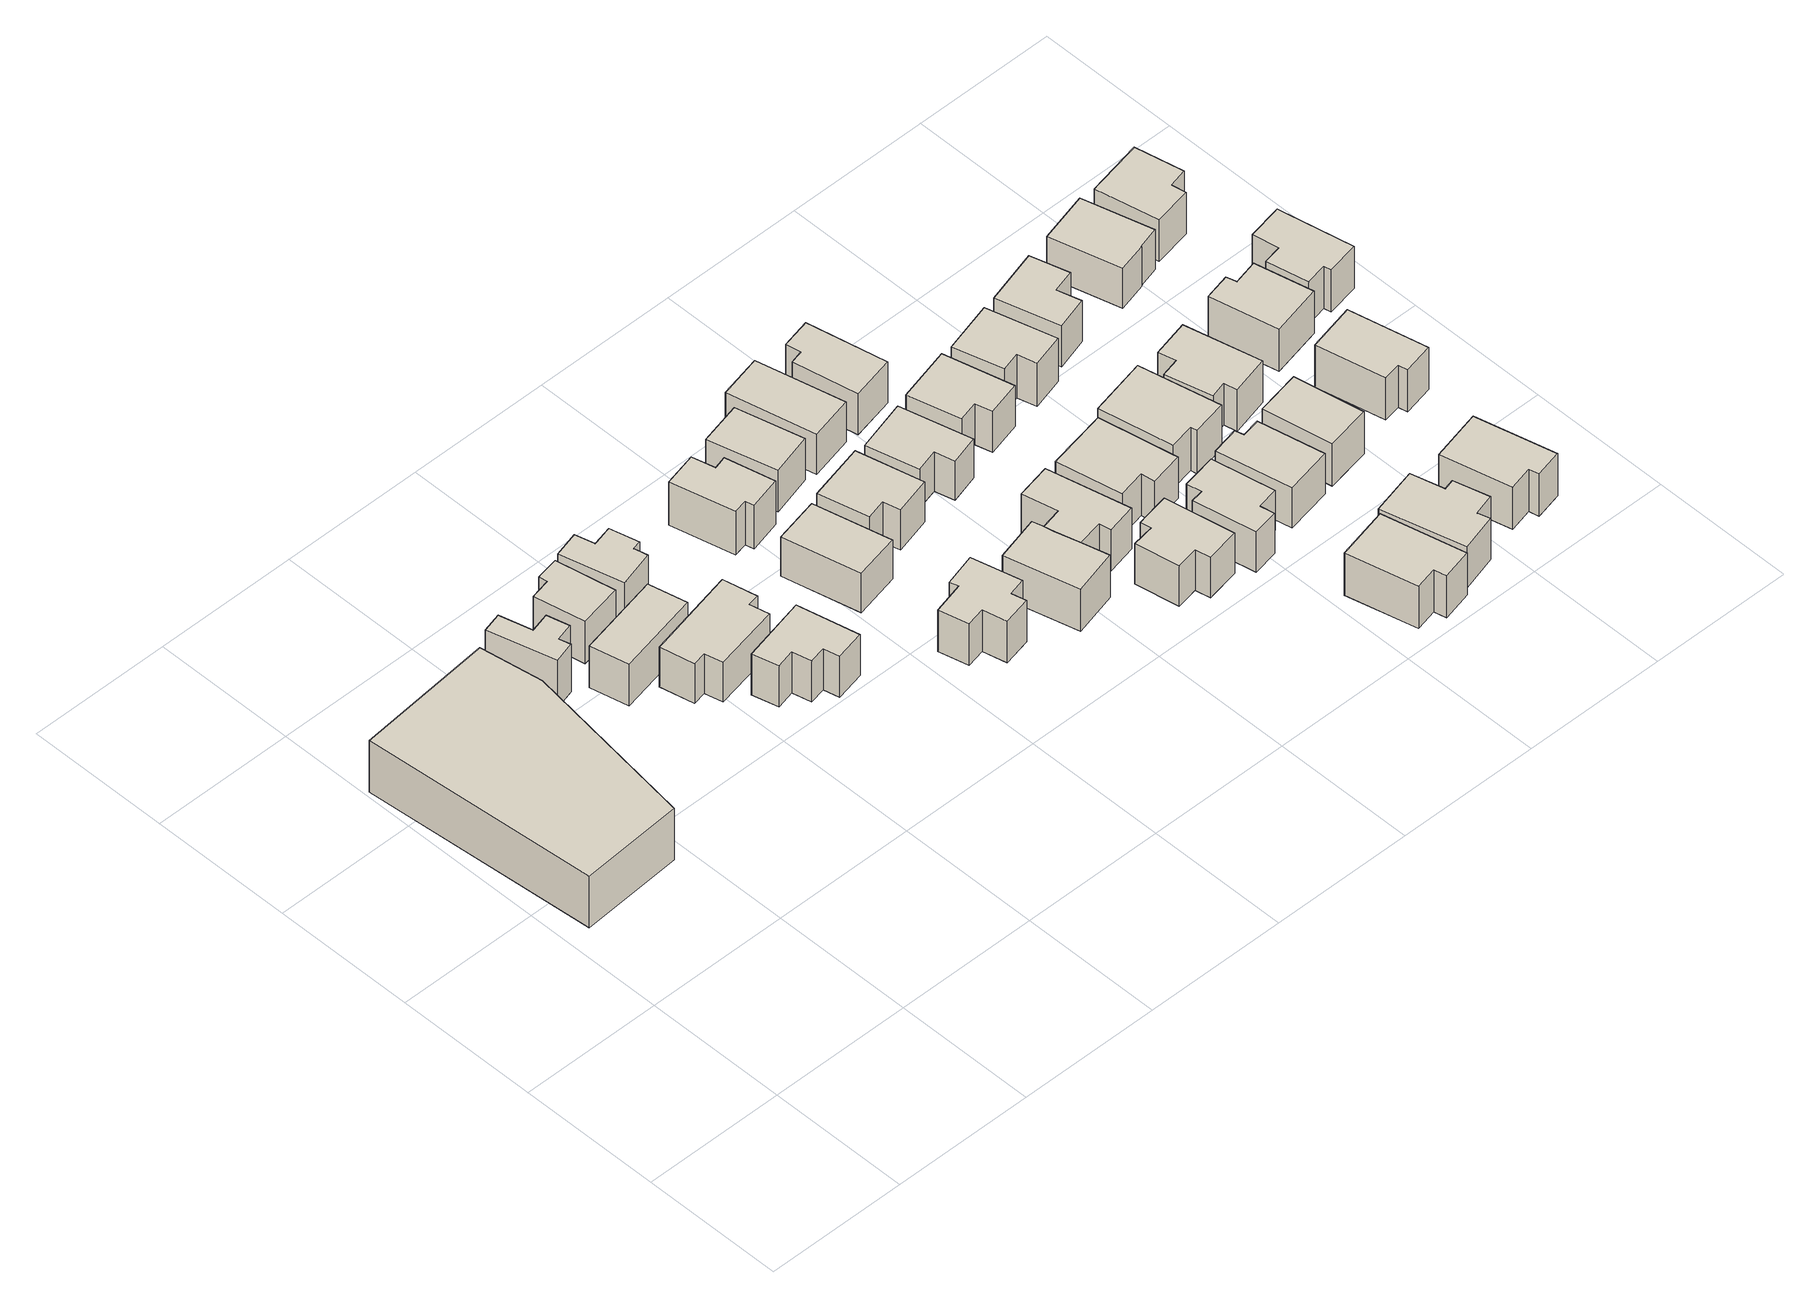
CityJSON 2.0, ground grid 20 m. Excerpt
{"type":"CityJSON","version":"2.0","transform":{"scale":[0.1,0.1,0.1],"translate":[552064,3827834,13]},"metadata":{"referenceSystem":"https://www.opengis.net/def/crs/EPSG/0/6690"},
"CityObjects":{
"building1":{"type":"Building","attributes":{"class":"3001","measuredHeight":8.4,"BuildingDetailAttribute.surveyYear":2017,"BuildingRiverFloodingRiskAttribute.description":"2","BuildingRiverFloodingRiskAttribute.rank":"1","BuildingRiverFloodingRiskAttribute.depth":0.428,"BuildingRiverFloodingRiskAttribute.adminType":"1","BuildingRiverFloodingRiskAttribute.scale":"1","BuildingRiverFloodingRiskAttribute.duration":151.28,"BuildingIDAttribute.prefecture":"27","BuildingIDAttribute.city":"27126"},"geometry":[{"type":"Solid","lod":"1","boundaries":[[[[0,1,2,3,4]],[[3,5,6,4]],[[2,7,5,3]],[[1,8,7,2]],[[0,9,8,1]],[[4,6,9,0]],[[5,7,8,9,6]]]]}]},
"building2":{"type":"Building","attributes":{"class":"3001","measuredHeight":7.7,"BuildingDetailAttribute.specifiedBuildingCoverageRate":0.8,"BuildingDetailAttribute.surveyYear":2017,"BuildingRiverFloodingRiskAttribute.description":"2","BuildingRiverFloodingRiskAttribute.rank":"2","BuildingRiverFloodingRiskAttribute.depth":1.03,"BuildingRiverFloodingRiskAttribute.adminType":"1","BuildingRiverFloodingRiskAttribute.scale":"1","BuildingRiverFloodingRiskAttribute.duration":151.28,"BuildingIDAttribute.prefecture":"27","BuildingIDAttribute.city":"27126"},"geometry":[{"type":"Solid","lod":"1","boundaries":[[[[10,11,12,13,14,15,16,17]],[[16,18,19,17]],[[15,20,18,16]],[[14,21,20,15]],[[13,22,21,14]],[[12,23,22,13]],[[11,24,23,12]],[[10,25,24,11]],[[17,19,25,10]],[[18,20,21,22,23,24,25,19]]]]}]},
"building3":{"type":"Building","attributes":{"計測周辺長":34.75,"1/2500図郭":113,"区名":"平野区","町丁目名称":"長吉川辺４丁目","街区番号":1,"class":"3001","usage":"411","measuredHeight":6.7,"storeysAboveGround":2,"BuildingDetailAttribute.buildingRoofEdgeArea":64.81,"BuildingDetailAttribute.buildingStructureType":"601","BuildingDetailAttribute.buildingStructureOrgType":"1","BuildingDetailAttribute.detailedUsage":"1110","BuildingDetailAttribute.specifiedBuildingCoverageRate":0.8,"BuildingDetailAttribute.surveyYear":2017,"BuildingRiverFloodingRiskAttribute.description":"2","BuildingRiverFloodingRiskAttribute.rank":"1","BuildingRiverFloodingRiskAttribute.depth":0.431,"BuildingRiverFloodingRiskAttribute.adminType":"1","BuildingRiverFloodingRiskAttribute.scale":"1","BuildingRiverFloodingRiskAttribute.duration":89.57,"BuildingIDAttribute.prefecture":"27","BuildingIDAttribute.city":"27126"},"geometry":[{"type":"Solid","lod":"1","boundaries":[[[[26,27,28,29]],[[28,30,31,29]],[[27,32,30,28]],[[26,33,32,27]],[[29,31,33,26]],[[30,32,33,31]]]]}]},
"building4":{"type":"Building","attributes":{"class":"3001","measuredHeight":6.8,"BuildingDetailAttribute.specifiedBuildingCoverageRate":0.8,"BuildingDetailAttribute.surveyYear":2017,"BuildingRiverFloodingRiskAttribute.description":"2","BuildingRiverFloodingRiskAttribute.rank":"2","BuildingRiverFloodingRiskAttribute.depth":0.727,"BuildingRiverFloodingRiskAttribute.adminType":"1","BuildingRiverFloodingRiskAttribute.scale":"1","BuildingRiverFloodingRiskAttribute.duration":151.28,"BuildingIDAttribute.prefecture":"27","BuildingIDAttribute.city":"27126"},"geometry":[{"type":"Solid","lod":"1","boundaries":[[[[34,35,36,37,38,39]],[[38,40,41,39]],[[37,42,40,38]],[[36,43,42,37]],[[35,44,43,36]],[[34,45,44,35]],[[39,41,45,34]],[[40,42,43,44,45,41]]]]}]},
"building5":{"type":"Building","attributes":{"計測周辺長":40.92,"1/2500図郭":113,"区名":"平野区","町丁目名称":"長吉川辺４丁目","街区番号":1,"class":"3001","usage":"411","measuredHeight":6.4,"storeysAboveGround":2,"BuildingDetailAttribute.buildingRoofEdgeArea":87.48,"BuildingDetailAttribute.buildingStructureType":"601","BuildingDetailAttribute.buildingStructureOrgType":"1","BuildingDetailAttribute.detailedUsage":"1110","BuildingDetailAttribute.specifiedBuildingCoverageRate":0.8,"BuildingDetailAttribute.surveyYear":2017,"BuildingRiverFloodingRiskAttribute.description":"2","BuildingRiverFloodingRiskAttribute.rank":"2","BuildingRiverFloodingRiskAttribute.depth":0.531,"BuildingRiverFloodingRiskAttribute.adminType":"1","BuildingRiverFloodingRiskAttribute.scale":"1","BuildingRiverFloodingRiskAttribute.duration":89.57,"BuildingIDAttribute.prefecture":"27","BuildingIDAttribute.city":"27126"},"geometry":[{"type":"Solid","lod":"1","boundaries":[[[[46,47,48,49,50,51,52,53]],[[52,54,55,53]],[[51,56,54,52]],[[50,57,56,51]],[[49,58,57,50]],[[48,59,58,49]],[[47,60,59,48]],[[46,61,60,47]],[[53,55,61,46]],[[54,56,57,58,59,60,61,55]]]]}]},
"building6":{"type":"Building","attributes":{"計測周辺長":36,"1/2500図郭":113,"区名":"平野区","町丁目名称":"長吉川辺４丁目","街区番号":1,"class":"3001","usage":"411","measuredHeight":6.6,"storeysAboveGround":2,"BuildingDetailAttribute.buildingRoofEdgeArea":62.13,"BuildingDetailAttribute.buildingStructureType":"601","BuildingDetailAttribute.buildingStructureOrgType":"1","BuildingDetailAttribute.detailedUsage":"1110","BuildingDetailAttribute.specifiedBuildingCoverageRate":0.8,"BuildingDetailAttribute.surveyYear":2017,"BuildingRiverFloodingRiskAttribute.description":"2","BuildingRiverFloodingRiskAttribute.rank":"2","BuildingRiverFloodingRiskAttribute.depth":0.634,"BuildingRiverFloodingRiskAttribute.adminType":"1","BuildingRiverFloodingRiskAttribute.scale":"1","BuildingRiverFloodingRiskAttribute.duration":90.33,"BuildingIDAttribute.prefecture":"27","BuildingIDAttribute.city":"27126"},"geometry":[{"type":"Solid","lod":"1","boundaries":[[[[62,63,64,65,66,67,68,69]],[[68,70,71,69]],[[67,72,70,68]],[[66,73,72,67]],[[65,74,73,66]],[[64,75,74,65]],[[63,76,75,64]],[[62,77,76,63]],[[69,71,77,62]],[[70,72,73,74,75,76,77,71]]]]}]},
"building7":{"type":"Building","attributes":{"class":"3001","measuredHeight":6.8,"BuildingDetailAttribute.specifiedBuildingCoverageRate":0.8,"BuildingDetailAttribute.surveyYear":2017,"BuildingRiverFloodingRiskAttribute.description":"2","BuildingRiverFloodingRiskAttribute.rank":"2","BuildingRiverFloodingRiskAttribute.depth":0.731,"BuildingRiverFloodingRiskAttribute.adminType":"1","BuildingRiverFloodingRiskAttribute.scale":"1","BuildingRiverFloodingRiskAttribute.duration":89.57,"BuildingIDAttribute.prefecture":"27","BuildingIDAttribute.city":"27126"},"geometry":[{"type":"Solid","lod":"1","boundaries":[[[[78,79,80,81,82,83,84,85]],[[84,86,87,85]],[[83,88,86,84]],[[82,89,88,83]],[[81,90,89,82]],[[80,91,90,81]],[[79,92,91,80]],[[78,93,92,79]],[[85,87,93,78]],[[86,88,89,90,91,92,93,87]]]]}]},
"building8":{"type":"Building","attributes":{"計測周辺長":36.26,"1/2500図郭":113,"区名":"平野区","町丁目名称":"長吉川辺４丁目","街区番号":1,"class":"3001","usage":"411","measuredHeight":6.6,"storeysAboveGround":2,"BuildingDetailAttribute.buildingRoofEdgeArea":62.1,"BuildingDetailAttribute.buildingStructureType":"601","BuildingDetailAttribute.buildingStructureOrgType":"1","BuildingDetailAttribute.detailedUsage":"1110","BuildingDetailAttribute.specifiedBuildingCoverageRate":0.8,"BuildingDetailAttribute.surveyYear":2017,"BuildingRiverFloodingRiskAttribute.description":"2","BuildingRiverFloodingRiskAttribute.rank":"1","BuildingRiverFloodingRiskAttribute.depth":0.434,"BuildingRiverFloodingRiskAttribute.adminType":"1","BuildingRiverFloodingRiskAttribute.scale":"1","BuildingRiverFloodingRiskAttribute.duration":63.45,"BuildingIDAttribute.prefecture":"27","BuildingIDAttribute.city":"27126"},"geometry":[{"type":"Solid","lod":"1","boundaries":[[[[94,95,96,97,98,99,100,101,102,103]],[[102,104,105,103]],[[101,106,104,102]],[[100,107,106,101]],[[99,108,107,100]],[[98,109,108,99]],[[97,110,109,98]],[[96,111,110,97]],[[95,112,111,96]],[[94,113,112,95]],[[103,105,113,94]],[[104,106,107,108,109,110,111,112,113,105]]]]}]},
"building9":{"type":"Building","attributes":{"計測周辺長":34.73,"1/2500図郭":113,"区名":"平野区","町丁目名称":"長吉川辺４丁目","街区番号":1,"class":"3001","usage":"411","measuredHeight":6.3,"storeysAboveGround":2,"BuildingDetailAttribute.buildingRoofEdgeArea":70.46,"BuildingDetailAttribute.buildingStructureType":"601","BuildingDetailAttribute.buildingStructureOrgType":"1","BuildingDetailAttribute.detailedUsage":"1110","BuildingDetailAttribute.specifiedBuildingCoverageRate":0.8,"BuildingDetailAttribute.surveyYear":2017,"BuildingRiverFloodingRiskAttribute.description":"2","BuildingRiverFloodingRiskAttribute.rank":"2","BuildingRiverFloodingRiskAttribute.depth":0.631,"BuildingRiverFloodingRiskAttribute.adminType":"1","BuildingRiverFloodingRiskAttribute.scale":"1","BuildingRiverFloodingRiskAttribute.duration":89.57,"BuildingIDAttribute.prefecture":"27","BuildingIDAttribute.city":"27126"},"geometry":[{"type":"Solid","lod":"1","boundaries":[[[[114,115,116,117]],[[116,118,119,117]],[[115,120,118,116]],[[114,121,120,115]],[[117,119,121,114]],[[118,120,121,119]]]]}]},
"building10":{"type":"Building","attributes":{"計測周辺長":33.68,"1/2500図郭":113,"区名":"平野区","町丁目名称":"長吉川辺４丁目","街区番号":1,"class":"3001","usage":"411","measuredHeight":7,"storeysAboveGround":2,"BuildingDetailAttribute.buildingRoofEdgeArea":58.84,"BuildingDetailAttribute.buildingStructureType":"601","BuildingDetailAttribute.buildingStructureOrgType":"1","BuildingDetailAttribute.detailedUsage":"1110","BuildingDetailAttribute.specifiedBuildingCoverageRate":0.8,"BuildingDetailAttribute.surveyYear":2017,"BuildingRiverFloodingRiskAttribute.description":"2","BuildingRiverFloodingRiskAttribute.rank":"1","BuildingRiverFloodingRiskAttribute.depth":0.431,"BuildingRiverFloodingRiskAttribute.adminType":"1","BuildingRiverFloodingRiskAttribute.scale":"1","BuildingRiverFloodingRiskAttribute.duration":89.57,"BuildingIDAttribute.prefecture":"27","BuildingIDAttribute.city":"27126"},"geometry":[{"type":"Solid","lod":"1","boundaries":[[[[122,123,124,125,126,127,128,129]],[[128,130,131,129]],[[127,132,130,128]],[[126,133,132,127]],[[125,134,133,126]],[[124,135,134,125]],[[123,136,135,124]],[[122,137,136,123]],[[129,131,137,122]],[[130,132,133,134,135,136,137,131]]]]}]},
"building11":{"type":"Building","attributes":{"計測周辺長":35.03,"1/2500図郭":113,"区名":"平野区","町丁目名称":"長吉川辺４丁目","街区番号":1,"class":"3001","usage":"411","measuredHeight":6.5,"storeysAboveGround":2,"BuildingDetailAttribute.buildingRoofEdgeArea":69.58,"BuildingDetailAttribute.buildingStructureType":"601","BuildingDetailAttribute.buildingStructureOrgType":"1","BuildingDetailAttribute.detailedUsage":"1110","BuildingDetailAttribute.specifiedBuildingCoverageRate":0.8,"BuildingDetailAttribute.surveyYear":2017,"BuildingRiverFloodingRiskAttribute.description":"2","BuildingRiverFloodingRiskAttribute.rank":"1","BuildingRiverFloodingRiskAttribute.depth":0.432,"BuildingRiverFloodingRiskAttribute.adminType":"1","BuildingRiverFloodingRiskAttribute.scale":"1","BuildingRiverFloodingRiskAttribute.duration":43.62,"BuildingIDAttribute.prefecture":"27","BuildingIDAttribute.city":"27126"},"geometry":[{"type":"Solid","lod":"1","boundaries":[[[[138,139,140,141,142,143]],[[142,144,145,143]],[[141,146,144,142]],[[140,147,146,141]],[[139,148,147,140]],[[138,149,148,139]],[[143,145,149,138]],[[144,146,147,148,149,145]]]]}]},
"building12":{"type":"Building","attributes":{"計測周辺長":31.17,"1/2500図郭":113,"区名":"平野区","町丁目名称":"長吉川辺４丁目","街区番号":1,"class":"3001","usage":"411","measuredHeight":6.7,"storeysAboveGround":2,"BuildingDetailAttribute.buildingRoofEdgeArea":57.57,"BuildingDetailAttribute.buildingStructureType":"601","BuildingDetailAttribute.buildingStructureOrgType":"1","BuildingDetailAttribute.detailedUsage":"1110","BuildingDetailAttribute.specifiedBuildingCoverageRate":0.8,"BuildingDetailAttribute.surveyYear":2017,"BuildingRiverFloodingRiskAttribute.description":"2","BuildingRiverFloodingRiskAttribute.rank":"1","BuildingRiverFloodingRiskAttribute.depth":0.432,"BuildingRiverFloodingRiskAttribute.adminType":"1","BuildingRiverFloodingRiskAttribute.scale":"1","BuildingRiverFloodingRiskAttribute.duration":43.62,"BuildingIDAttribute.prefecture":"27","BuildingIDAttribute.city":"27126"},"geometry":[{"type":"Solid","lod":"1","boundaries":[[[[150,151,152,153]],[[152,154,155,153]],[[151,156,154,152]],[[150,157,156,151]],[[153,155,157,150]],[[154,156,157,155]]]]}]},
"building13":{"type":"Building","attributes":{"計測周辺長":33.63,"1/2500図郭":113,"区名":"平野区","町丁目名称":"長吉川辺４丁目","街区番号":1,"class":"3001","usage":"411","measuredHeight":6.7,"storeysAboveGround":2,"BuildingDetailAttribute.buildingRoofEdgeArea":66.56,"BuildingDetailAttribute.buildingStructureType":"601","BuildingDetailAttribute.buildingStructureOrgType":"1","BuildingDetailAttribute.detailedUsage":"1110","BuildingDetailAttribute.specifiedBuildingCoverageRate":0.8,"BuildingDetailAttribute.surveyYear":2017,"BuildingRiverFloodingRiskAttribute.description":"2","BuildingRiverFloodingRiskAttribute.rank":"1","BuildingRiverFloodingRiskAttribute.depth":0.334,"BuildingRiverFloodingRiskAttribute.adminType":"1","BuildingRiverFloodingRiskAttribute.scale":"1","BuildingRiverFloodingRiskAttribute.duration":63.45,"BuildingIDAttribute.prefecture":"27","BuildingIDAttribute.city":"27126"},"geometry":[{"type":"Solid","lod":"1","boundaries":[[[[158,159,160,161,162,163,164]],[[163,165,166,164]],[[162,167,165,163]],[[161,168,167,162]],[[160,169,168,161]],[[159,170,169,160]],[[158,171,170,159]],[[164,166,171,158]],[[165,167,168,169,170,171,166]]]]}]},
"building14":{"type":"Building","attributes":{"計測周辺長":36.89,"1/2500図郭":113,"区名":"平野区","町丁目名称":"長吉川辺４丁目","街区番号":1,"class":"3001","usage":"411","measuredHeight":6.5,"storeysAboveGround":2,"BuildingDetailAttribute.buildingRoofEdgeArea":75.52,"BuildingDetailAttribute.buildingStructureType":"601","BuildingDetailAttribute.buildingStructureOrgType":"1","BuildingDetailAttribute.detailedUsage":"1110","BuildingDetailAttribute.specifiedBuildingCoverageRate":0.8,"BuildingDetailAttribute.surveyYear":2017,"BuildingRiverFloodingRiskAttribute.description":"2","BuildingRiverFloodingRiskAttribute.rank":"1","BuildingRiverFloodingRiskAttribute.depth":0.432,"BuildingRiverFloodingRiskAttribute.adminType":"1","BuildingRiverFloodingRiskAttribute.scale":"1","BuildingRiverFloodingRiskAttribute.duration":43.62,"BuildingIDAttribute.prefecture":"27","BuildingIDAttribute.city":"27126"},"geometry":[{"type":"Solid","lod":"1","boundaries":[[[[172,173,174,175]],[[174,176,177,175]],[[173,178,176,174]],[[172,179,178,173]],[[175,177,179,172]],[[176,178,179,177]]]]}]},
"building15":{"type":"Building","attributes":{"計測周辺長":39.5,"1/2500図郭":113,"区名":"平野区","町丁目名称":"長吉川辺４丁目","街区番号":1,"class":"3001","usage":"411","measuredHeight":6.6,"storeysAboveGround":2,"BuildingDetailAttribute.buildingRoofEdgeArea":71.77,"BuildingDetailAttribute.buildingStructureType":"601","BuildingDetailAttribute.buildingStructureOrgType":"1","BuildingDetailAttribute.detailedUsage":"1110","BuildingDetailAttribute.specifiedBuildingCoverageRate":0.8,"BuildingDetailAttribute.surveyYear":2017,"BuildingRiverFloodingRiskAttribute.description":"2","BuildingRiverFloodingRiskAttribute.rank":"1","BuildingRiverFloodingRiskAttribute.depth":0.434,"BuildingRiverFloodingRiskAttribute.adminType":"1","BuildingRiverFloodingRiskAttribute.scale":"1","BuildingRiverFloodingRiskAttribute.duration":63.45,"BuildingIDAttribute.prefecture":"27","BuildingIDAttribute.city":"27126"},"geometry":[{"type":"Solid","lod":"1","boundaries":[[[[180,181,182,183,184,185,186,187,188]],[[187,189,190,188]],[[186,191,189,187]],[[185,192,191,186]],[[184,193,192,185]],[[183,194,193,184]],[[182,195,194,183]],[[181,196,195,182]],[[180,197,196,181]],[[188,190,197,180]],[[189,191,192,193,194,195,196,197,190]]]]}]},
"building16":{"type":"Building","attributes":{"計測周辺長":34.98,"1/2500図郭":113,"区名":"平野区","町丁目名称":"長吉川辺４丁目","街区番号":1,"class":"3001","usage":"411","measuredHeight":6.3,"storeysAboveGround":2,"BuildingDetailAttribute.buildingRoofEdgeArea":65.6,"BuildingDetailAttribute.buildingStructureType":"601","BuildingDetailAttribute.buildingStructureOrgType":"1","BuildingDetailAttribute.detailedUsage":"1110","BuildingDetailAttribute.specifiedBuildingCoverageRate":0.8,"BuildingDetailAttribute.surveyYear":2017,"BuildingRiverFloodingRiskAttribute.description":"2","BuildingRiverFloodingRiskAttribute.rank":"2","BuildingRiverFloodingRiskAttribute.depth":0.532,"BuildingRiverFloodingRiskAttribute.adminType":"1","BuildingRiverFloodingRiskAttribute.scale":"1","BuildingRiverFloodingRiskAttribute.duration":43.62,"BuildingIDAttribute.prefecture":"27","BuildingIDAttribute.city":"27126"},"geometry":[{"type":"Solid","lod":"1","boundaries":[[[[198,199,200,201,202,203]],[[202,204,205,203]],[[201,206,204,202]],[[200,207,206,201]],[[199,208,207,200]],[[198,209,208,199]],[[203,205,209,198]],[[204,206,207,208,209,205]]]]}]},
"building17":{"type":"Building","attributes":{"計測周辺長":35.43,"1/2500図郭":113,"区名":"平野区","町丁目名称":"長吉川辺４丁目","街区番号":1,"class":"3001","usage":"411","measuredHeight":6.5,"storeysAboveGround":2,"BuildingDetailAttribute.buildingRoofEdgeArea":66.29,"BuildingDetailAttribute.buildingStructureType":"601","BuildingDetailAttribute.buildingStructureOrgType":"1","BuildingDetailAttribute.detailedUsage":"1110","BuildingDetailAttribute.specifiedBuildingCoverageRate":0.8,"BuildingDetailAttribute.surveyYear":2017,"BuildingRiverFloodingRiskAttribute.description":"2","BuildingRiverFloodingRiskAttribute.rank":"1","BuildingRiverFloodingRiskAttribute.depth":0.131,"BuildingRiverFloodingRiskAttribute.adminType":"1","BuildingRiverFloodingRiskAttribute.scale":"1","BuildingRiverFloodingRiskAttribute.duration":105.62,"BuildingIDAttribute.prefecture":"27","BuildingIDAttribute.city":"27126"},"geometry":[{"type":"Solid","lod":"1","boundaries":[[[[210,211,212,213,214,215,216,217]],[[216,218,219,217]],[[215,220,218,216]],[[214,221,220,215]],[[213,222,221,214]],[[212,223,222,213]],[[211,224,223,212]],[[210,225,224,211]],[[217,219,225,210]],[[218,220,221,222,223,224,225,219]]]]}]},
"building18":{"type":"Building","attributes":{"計測周辺長":34.68,"1/2500図郭":113,"区名":"平野区","町丁目名称":"長吉川辺４丁目","街区番号":1,"class":"3001","usage":"411","measuredHeight":6.5,"storeysAboveGround":2,"BuildingDetailAttribute.buildingRoofEdgeArea":64.45,"BuildingDetailAttribute.buildingStructureType":"601","BuildingDetailAttribute.buildingStructureOrgType":"1","BuildingDetailAttribute.detailedUsage":"1110","BuildingDetailAttribute.specifiedBuildingCoverageRate":0.8,"BuildingDetailAttribute.surveyYear":2017,"BuildingRiverFloodingRiskAttribute.description":"2","BuildingRiverFloodingRiskAttribute.rank":"2","BuildingRiverFloodingRiskAttribute.depth":0.532,"BuildingRiverFloodingRiskAttribute.adminType":"1","BuildingRiverFloodingRiskAttribute.scale":"1","BuildingRiverFloodingRiskAttribute.duration":43.62,"BuildingIDAttribute.prefecture":"27","BuildingIDAttribute.city":"27126"},"geometry":[{"type":"Solid","lod":"1","boundaries":[[[[226,227,228,229,230,231]],[[230,232,233,231]],[[229,234,232,230]],[[228,235,234,229]],[[227,236,235,228]],[[226,237,236,227]],[[231,233,237,226]],[[232,234,235,236,237,233]]]]}]},
"building19":{"type":"Building","attributes":{"計測周辺長":39.11,"1/2500図郭":113,"区名":"平野区","町丁目名称":"長吉川辺４丁目","街区番号":1,"class":"3001","usage":"411","measuredHeight":6.7,"storeysAboveGround":2,"BuildingDetailAttribute.buildingRoofEdgeArea":86.88,"BuildingDetailAttribute.buildingStructureType":"601","BuildingDetailAttribute.buildingStructureOrgType":"1","BuildingDetailAttribute.detailedUsage":"1110","BuildingDetailAttribute.specifiedBuildingCoverageRate":0.8,"BuildingDetailAttribute.surveyYear":2017,"BuildingRiverFloodingRiskAttribute.description":"2","BuildingRiverFloodingRiskAttribute.rank":"2","BuildingRiverFloodingRiskAttribute.depth":0.527,"BuildingRiverFloodingRiskAttribute.adminType":"1","BuildingRiverFloodingRiskAttribute.scale":"1","BuildingRiverFloodingRiskAttribute.duration":62.33,"BuildingIDAttribute.prefecture":"27","BuildingIDAttribute.city":"27126"},"geometry":[{"type":"Solid","lod":"1","boundaries":[[[[238,239,240,241,242,243]],[[242,244,245,243]],[[241,246,244,242]],[[240,247,246,241]],[[239,248,247,240]],[[238,249,248,239]],[[243,245,249,238]],[[244,246,247,248,249,245]]]]}]},
"building20":{"type":"Building","attributes":{"計測周辺長":35.05,"1/2500図郭":113,"区名":"平野区","町丁目名称":"長吉川辺４丁目","街区番号":1,"class":"3001","usage":"411","measuredHeight":6.6,"storeysAboveGround":2,"BuildingDetailAttribute.buildingRoofEdgeArea":68.89,"BuildingDetailAttribute.buildingStructureType":"601","BuildingDetailAttribute.buildingStructureOrgType":"1","BuildingDetailAttribute.detailedUsage":"1110","BuildingDetailAttribute.specifiedBuildingCoverageRate":0.8,"BuildingDetailAttribute.surveyYear":2017,"BuildingRiverFloodingRiskAttribute.description":"2","BuildingRiverFloodingRiskAttribute.rank":"1","BuildingRiverFloodingRiskAttribute.depth":0.432,"BuildingRiverFloodingRiskAttribute.adminType":"1","BuildingRiverFloodingRiskAttribute.scale":"1","BuildingRiverFloodingRiskAttribute.duration":43.62,"BuildingIDAttribute.prefecture":"27","BuildingIDAttribute.city":"27126"},"geometry":[{"type":"Solid","lod":"1","boundaries":[[[[250,251,252,253,254,255]],[[254,256,257,255]],[[253,258,256,254]],[[252,259,258,253]],[[251,260,259,252]],[[250,261,260,251]],[[255,257,261,250]],[[256,258,259,260,261,257]]]]}]},
"building21":{"type":"Building","attributes":{"計測周辺長":35.27,"1/2500図郭":113,"区名":"平野区","町丁目名称":"長吉川辺４丁目","街区番号":1,"class":"3001","usage":"411","measuredHeight":6.5,"storeysAboveGround":2,"BuildingDetailAttribute.buildingRoofEdgeArea":63.34,"BuildingDetailAttribute.buildingStructureType":"601","BuildingDetailAttribute.buildingStructureOrgType":"1","BuildingDetailAttribute.detailedUsage":"1110","BuildingDetailAttribute.specifiedBuildingCoverageRate":0.8,"BuildingDetailAttribute.surveyYear":2017,"BuildingRiverFloodingRiskAttribute.description":"2","BuildingRiverFloodingRiskAttribute.rank":"1","BuildingRiverFloodingRiskAttribute.depth":0.331,"BuildingRiverFloodingRiskAttribute.adminType":"1","BuildingRiverFloodingRiskAttribute.scale":"1","BuildingRiverFloodingRiskAttribute.duration":61.3,"BuildingIDAttribute.prefecture":"27","BuildingIDAttribute.city":"27126"},"geometry":[{"type":"Solid","lod":"1","boundaries":[[[[262,263,264,265,266,267,268,269]],[[268,270,271,269]],[[267,272,270,268]],[[266,273,272,267]],[[265,274,273,266]],[[264,275,274,265]],[[263,276,275,264]],[[262,277,276,263]],[[269,271,277,262]],[[270,272,273,274,275,276,277,271]]]]}]},
"building22":{"type":"Building","attributes":{"計測周辺長":38.43,"1/2500図郭":113,"区名":"平野区","町丁目名称":"長吉川辺４丁目","街区番号":1,"class":"3001","usage":"411","measuredHeight":6.8,"storeysAboveGround":2,"BuildingDetailAttribute.buildingRoofEdgeArea":82.3,"BuildingDetailAttribute.buildingStructureType":"601","BuildingDetailAttribute.buildingStructureOrgType":"1","BuildingDetailAttribute.detailedUsage":"1110","BuildingDetailAttribute.specifiedBuildingCoverageRate":0.8,"BuildingDetailAttribute.surveyYear":2017,"BuildingRiverFloodingRiskAttribute.description":"2","BuildingRiverFloodingRiskAttribute.rank":"1","BuildingRiverFloodingRiskAttribute.depth":0.431,"BuildingRiverFloodingRiskAttribute.adminType":"1","BuildingRiverFloodingRiskAttribute.scale":"1","BuildingRiverFloodingRiskAttribute.duration":61.3,"BuildingIDAttribute.prefecture":"27","BuildingIDAttribute.city":"27126"},"geometry":[{"type":"Solid","lod":"1","boundaries":[[[[278,279,280,281,282,283]],[[282,284,285,283]],[[281,286,284,282]],[[280,287,286,281]],[[279,288,287,280]],[[278,289,288,279]],[[283,285,289,278]],[[284,286,287,288,289,285]]]]}]},
"building23":{"type":"Building","attributes":{"計測周辺長":34.33,"1/2500図郭":113,"区名":"平野区","町丁目名称":"長吉川辺４丁目","街区番号":1,"class":"3001","usage":"411","measuredHeight":6.5,"storeysAboveGround":2,"BuildingDetailAttribute.buildingRoofEdgeArea":66.53,"BuildingDetailAttribute.buildingStructureType":"601","BuildingDetailAttribute.buildingStructureOrgType":"1","BuildingDetailAttribute.detailedUsage":"1110","BuildingDetailAttribute.specifiedBuildingCoverageRate":0.8,"BuildingDetailAttribute.surveyYear":2017,"BuildingRiverFloodingRiskAttribute.description":"2","BuildingRiverFloodingRiskAttribute.rank":"1","BuildingRiverFloodingRiskAttribute.depth":0.431,"BuildingRiverFloodingRiskAttribute.adminType":"1","BuildingRiverFloodingRiskAttribute.scale":"1","BuildingRiverFloodingRiskAttribute.duration":61.3,"BuildingIDAttribute.prefecture":"27","BuildingIDAttribute.city":"27126"},"geometry":[{"type":"Solid","lod":"1","boundaries":[[[[290,291,292,293,294,295]],[[294,296,297,295]],[[293,298,296,294]],[[292,299,298,293]],[[291,300,299,292]],[[290,301,300,291]],[[295,297,301,290]],[[296,298,299,300,301,297]]]]}]},
"building24":{"type":"Building","attributes":{"計測周辺長":39.42,"1/2500図郭":113,"区名":"平野区","町丁目名称":"長吉川辺４丁目","街区番号":1,"class":"3001","usage":"411","measuredHeight":7.1,"storeysAboveGround":2,"BuildingDetailAttribute.buildingRoofEdgeArea":91.77,"BuildingDetailAttribute.buildingStructureType":"601","BuildingDetailAttribute.buildingStructureOrgType":"1","BuildingDetailAttribute.detailedUsage":"1110","BuildingDetailAttribute.specifiedBuildingCoverageRate":0.8,"BuildingDetailAttribute.surveyYear":2017,"BuildingRiverFloodingRiskAttribute.description":"2","BuildingRiverFloodingRiskAttribute.rank":"1","BuildingRiverFloodingRiskAttribute.depth":0.427,"BuildingRiverFloodingRiskAttribute.adminType":"1","BuildingRiverFloodingRiskAttribute.scale":"1","BuildingRiverFloodingRiskAttribute.duration":62.33,"BuildingIDAttribute.prefecture":"27","BuildingIDAttribute.city":"27126"},"geometry":[{"type":"Solid","lod":"1","boundaries":[[[[302,303,304,305,306,307]],[[306,308,309,307]],[[305,310,308,306]],[[304,311,310,305]],[[303,312,311,304]],[[302,313,312,303]],[[307,309,313,302]],[[308,310,311,312,313,309]]]]}]},
"building25":{"type":"Building","attributes":{"計測周辺長":34.21,"1/2500図郭":113,"区名":"平野区","町丁目名称":"長吉川辺４丁目","街区番号":1,"class":"3001","usage":"411","measuredHeight":7,"storeysAboveGround":2,"BuildingDetailAttribute.buildingRoofEdgeArea":64.48,"BuildingDetailAttribute.buildingStructureType":"601","BuildingDetailAttribute.buildingStructureOrgType":"1","BuildingDetailAttribute.detailedUsage":"1110","BuildingDetailAttribute.specifiedBuildingCoverageRate":0.8,"BuildingDetailAttribute.surveyYear":2017,"BuildingRiverFloodingRiskAttribute.description":"2","BuildingRiverFloodingRiskAttribute.rank":"2","BuildingRiverFloodingRiskAttribute.depth":0.633,"BuildingRiverFloodingRiskAttribute.adminType":"1","BuildingRiverFloodingRiskAttribute.scale":"1","BuildingRiverFloodingRiskAttribute.duration":67.82,"BuildingIDAttribute.prefecture":"27","BuildingIDAttribute.city":"27126"},"geometry":[{"type":"Solid","lod":"1","boundaries":[[[[314,315,316,317,318,319]],[[318,320,321,319]],[[317,322,320,318]],[[316,323,322,317]],[[315,324,323,316]],[[314,325,324,315]],[[319,321,325,314]],[[320,322,323,324,325,321]]]]}]},
"building26":{"type":"Building","attributes":{"計測周辺長":39.83,"1/2500図郭":113,"区名":"平野区","町丁目名称":"長吉川辺４丁目","街区番号":1,"class":"3001","usage":"411","measuredHeight":6.6,"storeysAboveGround":2,"BuildingDetailAttribute.buildingRoofEdgeArea":83.57,"BuildingDetailAttribute.buildingStructureType":"601","BuildingDetailAttribute.buildingStructureOrgType":"1","BuildingDetailAttribute.detailedUsage":"1110","BuildingDetailAttribute.specifiedBuildingCoverageRate":0.8,"BuildingDetailAttribute.surveyYear":2017,"BuildingRiverFloodingRiskAttribute.description":"2","BuildingRiverFloodingRiskAttribute.rank":"1","BuildingRiverFloodingRiskAttribute.depth":0.431,"BuildingRiverFloodingRiskAttribute.adminType":"1","BuildingRiverFloodingRiskAttribute.scale":"1","BuildingRiverFloodingRiskAttribute.duration":61.3,"BuildingIDAttribute.prefecture":"27","BuildingIDAttribute.city":"27126"},"geometry":[{"type":"Solid","lod":"1","boundaries":[[[[326,327,328,329,330,331,332,333]],[[332,334,335,333]],[[331,336,334,332]],[[330,337,336,331]],[[329,338,337,330]],[[328,339,338,329]],[[327,340,339,328]],[[326,341,340,327]],[[333,335,341,326]],[[334,336,337,338,339,340,341,335]]]]}]},
"building27":{"type":"Building","attributes":{"計測周辺長":32.05,"1/2500図郭":113,"区名":"平野区","町丁目名称":"長吉川辺４丁目","街区番号":1,"class":"3001","usage":"411","measuredHeight":6.8,"storeysAboveGround":2,"BuildingDetailAttribute.buildingRoofEdgeArea":61.46,"BuildingDetailAttribute.buildingStructureType":"601","BuildingDetailAttribute.buildingStructureOrgType":"1","BuildingDetailAttribute.detailedUsage":"1110","BuildingDetailAttribute.specifiedBuildingCoverageRate":0.8,"BuildingDetailAttribute.surveyYear":2017,"BuildingRiverFloodingRiskAttribute.description":"2","BuildingRiverFloodingRiskAttribute.rank":"2","BuildingRiverFloodingRiskAttribute.depth":0.527,"BuildingRiverFloodingRiskAttribute.adminType":"1","BuildingRiverFloodingRiskAttribute.scale":"1","BuildingRiverFloodingRiskAttribute.duration":62.33,"BuildingIDAttribute.prefecture":"27","BuildingIDAttribute.city":"27126"},"geometry":[{"type":"Solid","lod":"1","boundaries":[[[[342,343,344,345]],[[344,346,347,345]],[[343,348,346,344]],[[342,349,348,343]],[[345,347,349,342]],[[346,348,349,347]]]]}]},
"building28":{"type":"Building","attributes":{"計測周辺長":37.47,"1/2500図郭":113,"区名":"平野区","町丁目名称":"長吉川辺４丁目","街区番号":1,"class":"3001","usage":"411","measuredHeight":6.7,"storeysAboveGround":2,"BuildingDetailAttribute.buildingRoofEdgeArea":74.66,"BuildingDetailAttribute.buildingStructureType":"601","BuildingDetailAttribute.buildingStructureOrgType":"1","BuildingDetailAttribute.detailedUsage":"1110","BuildingDetailAttribute.specifiedBuildingCoverageRate":0.8,"BuildingDetailAttribute.surveyYear":2017,"BuildingRiverFloodingRiskAttribute.description":"2","BuildingRiverFloodingRiskAttribute.rank":"1","BuildingRiverFloodingRiskAttribute.depth":0.427,"BuildingRiverFloodingRiskAttribute.adminType":"1","BuildingRiverFloodingRiskAttribute.scale":"1","BuildingRiverFloodingRiskAttribute.duration":62.33,"BuildingIDAttribute.prefecture":"27","BuildingIDAttribute.city":"27126"},"geometry":[{"type":"Solid","lod":"1","boundaries":[[[[350,351,352,353,354,355,356,357]],[[356,358,359,357]],[[355,360,358,356]],[[354,361,360,355]],[[353,362,361,354]],[[352,363,362,353]],[[351,364,363,352]],[[350,365,364,351]],[[357,359,365,350]],[[358,360,361,362,363,364,365,359]]]]}]},
"building29":{"type":"Building","attributes":{"計測周辺長":33.71,"1/2500図郭":113,"区名":"平野区","町丁目名称":"長吉川辺４丁目","街区番号":1,"class":"3001","usage":"411","measuredHeight":6.5,"storeysAboveGround":2,"BuildingDetailAttribute.buildingRoofEdgeArea":59.61,"BuildingDetailAttribute.buildingStructureType":"601","BuildingDetailAttribute.buildingStructureOrgType":"1","BuildingDetailAttribute.detailedUsage":"1110","BuildingDetailAttribute.specifiedBuildingCoverageRate":0.8,"BuildingDetailAttribute.surveyYear":2017,"BuildingRiverFloodingRiskAttribute.description":"2","BuildingRiverFloodingRiskAttribute.rank":"1","BuildingRiverFloodingRiskAttribute.depth":0.433,"BuildingRiverFloodingRiskAttribute.adminType":"1","BuildingRiverFloodingRiskAttribute.scale":"1","BuildingRiverFloodingRiskAttribute.duration":67.82,"BuildingIDAttribute.prefecture":"27","BuildingIDAttribute.city":"27126"},"geometry":[{"type":"Solid","lod":"1","boundaries":[[[[366,367,368,369,370,371]],[[370,372,373,371]],[[369,374,372,370]],[[368,375,374,369]],[[367,376,375,368]],[[366,377,376,367]],[[371,373,377,366]],[[372,374,375,376,377,373]]]]}]},
"building30":{"type":"Building","attributes":{"計測周辺長":37.32,"1/2500図郭":113,"区名":"平野区","町丁目名称":"長吉川辺４丁目","街区番号":1,"class":"3001","usage":"411","measuredHeight":6.8,"storeysAboveGround":2,"BuildingDetailAttribute.buildingRoofEdgeArea":78.12,"BuildingDetailAttribute.buildingStructureType":"601","BuildingDetailAttribute.buildingStructureOrgType":"1","BuildingDetailAttribute.detailedUsage":"1110","BuildingDetailAttribute.specifiedBuildingCoverageRate":0.8,"BuildingDetailAttribute.surveyYear":2017,"BuildingRiverFloodingRiskAttribute.description":"2","BuildingRiverFloodingRiskAttribute.rank":"1","BuildingRiverFloodingRiskAttribute.depth":0.331,"BuildingRiverFloodingRiskAttribute.adminType":"1","BuildingRiverFloodingRiskAttribute.scale":"1","BuildingRiverFloodingRiskAttribute.duration":90.45,"BuildingIDAttribute.prefecture":"27","BuildingIDAttribute.city":"27126"},"geometry":[{"type":"Solid","lod":"1","boundaries":[[[[378,379,380,381,382,383]],[[382,384,385,383]],[[381,386,384,382]],[[380,387,386,381]],[[379,388,387,380]],[[378,389,388,379]],[[383,385,389,378]],[[384,386,387,388,389,385]]]]}]},
"building31":{"type":"Building","attributes":{"計測周辺長":35.64,"1/2500図郭":113,"区名":"平野区","町丁目名称":"長吉川辺４丁目","街区番号":1,"class":"3001","usage":"411","measuredHeight":6.8,"storeysAboveGround":2,"BuildingDetailAttribute.buildingRoofEdgeArea":71.17,"BuildingDetailAttribute.buildingStructureType":"601","BuildingDetailAttribute.buildingStructureOrgType":"1","BuildingDetailAttribute.detailedUsage":"1110","BuildingDetailAttribute.specifiedBuildingCoverageRate":0.8,"BuildingDetailAttribute.surveyYear":2017,"BuildingRiverFloodingRiskAttribute.description":"2","BuildingRiverFloodingRiskAttribute.rank":"2","BuildingRiverFloodingRiskAttribute.depth":0.53,"BuildingRiverFloodingRiskAttribute.adminType":"1","BuildingRiverFloodingRiskAttribute.scale":"1","BuildingRiverFloodingRiskAttribute.duration":61.18,"BuildingIDAttribute.prefecture":"27","BuildingIDAttribute.city":"27126"},"geometry":[{"type":"Solid","lod":"1","boundaries":[[[[390,391,392,393,394,395]],[[394,396,397,395]],[[393,398,396,394]],[[392,399,398,393]],[[391,400,399,392]],[[390,401,400,391]],[[395,397,401,390]],[[396,398,399,400,401,397]]]]}]},
"building32":{"type":"Building","attributes":{"計測周辺長":33.74,"1/2500図郭":113,"区名":"平野区","町丁目名称":"長吉川辺４丁目","街区番号":1,"class":"3001","usage":"411","measuredHeight":6.8,"storeysAboveGround":2,"BuildingDetailAttribute.buildingRoofEdgeArea":64.69,"BuildingDetailAttribute.buildingStructureType":"601","BuildingDetailAttribute.buildingStructureOrgType":"1","BuildingDetailAttribute.detailedUsage":"1110","BuildingDetailAttribute.specifiedBuildingCoverageRate":0.8,"BuildingDetailAttribute.surveyYear":2017,"BuildingRiverFloodingRiskAttribute.description":"2","BuildingRiverFloodingRiskAttribute.rank":"2","BuildingRiverFloodingRiskAttribute.depth":0.63,"BuildingRiverFloodingRiskAttribute.adminType":"1","BuildingRiverFloodingRiskAttribute.scale":"1","BuildingRiverFloodingRiskAttribute.duration":61.18,"BuildingIDAttribute.prefecture":"27","BuildingIDAttribute.city":"27126"},"geometry":[{"type":"Solid","lod":"1","boundaries":[[[[402,403,404,405,406,407]],[[406,408,409,407]],[[405,410,408,406]],[[404,411,410,405]],[[403,412,411,404]],[[402,413,412,403]],[[407,409,413,402]],[[408,410,411,412,413,409]]]]}]},
"building33":{"type":"Building","attributes":{"計測周辺長":34.46,"1/2500図郭":113,"区名":"平野区","町丁目名称":"長吉川辺４丁目","街区番号":1,"class":"3001","usage":"411","measuredHeight":6.3,"storeysAboveGround":2,"BuildingDetailAttribute.buildingRoofEdgeArea":72.05,"BuildingDetailAttribute.buildingStructureType":"601","BuildingDetailAttribute.buildingStructureOrgType":"1","BuildingDetailAttribute.detailedUsage":"1110","BuildingDetailAttribute.specifiedBuildingCoverageRate":0.8,"BuildingDetailAttribute.surveyYear":2017,"BuildingRiverFloodingRiskAttribute.description":"2","BuildingRiverFloodingRiskAttribute.rank":"2","BuildingRiverFloodingRiskAttribute.depth":0.633,"BuildingRiverFloodingRiskAttribute.adminType":"1","BuildingRiverFloodingRiskAttribute.scale":"1","BuildingRiverFloodingRiskAttribute.duration":67.82,"BuildingIDAttribute.prefecture":"27","BuildingIDAttribute.city":"27126"},"geometry":[{"type":"Solid","lod":"1","boundaries":[[[[414,415,416,417,418,419]],[[418,420,421,419]],[[417,422,420,418]],[[416,423,422,417]],[[415,424,423,416]],[[414,425,424,415]],[[419,421,425,414]],[[420,422,423,424,425,421]]]]}]},
"building34":{"type":"Building","attributes":{"計測周辺長":33.99,"1/2500図郭":113,"区名":"平野区","町丁目名称":"長吉川辺４丁目","街区番号":1,"class":"3001","usage":"411","measuredHeight":6.7,"storeysAboveGround":2,"BuildingDetailAttribute.buildingRoofEdgeArea":66.7,"BuildingDetailAttribute.buildingStructureType":"601","BuildingDetailAttribute.buildingStructureOrgType":"1","BuildingDetailAttribute.detailedUsage":"1110","BuildingDetailAttribute.specifiedBuildingCoverageRate":0.8,"BuildingDetailAttribute.surveyYear":2017,"BuildingRiverFloodingRiskAttribute.description":"2","BuildingRiverFloodingRiskAttribute.rank":"2","BuildingRiverFloodingRiskAttribute.depth":0.531,"BuildingRiverFloodingRiskAttribute.adminType":"1","BuildingRiverFloodingRiskAttribute.scale":"1","BuildingRiverFloodingRiskAttribute.duration":113.4,"BuildingIDAttribute.prefecture":"27","BuildingIDAttribute.city":"27126"},"geometry":[{"type":"Solid","lod":"1","boundaries":[[[[426,427,428,429,430,431]],[[430,432,433,431]],[[429,434,432,430]],[[428,435,434,429]],[[427,436,435,428]],[[426,437,436,427]],[[431,433,437,426]],[[432,434,435,436,437,433]]]]}]},
"building35":{"type":"Building","attributes":{"計測周辺長":36.67,"1/2500図郭":113,"区名":"平野区","町丁目名称":"長吉川辺４丁目","街区番号":1,"class":"3001","usage":"411","measuredHeight":6.8,"storeysAboveGround":2,"BuildingDetailAttribute.buildingRoofEdgeArea":68.85,"BuildingDetailAttribute.buildingStructureType":"601","BuildingDetailAttribute.buildingStructureOrgType":"1","BuildingDetailAttribute.detailedUsage":"1110","BuildingDetailAttribute.specifiedBuildingCoverageRate":0.8,"BuildingDetailAttribute.surveyYear":2017,"BuildingRiverFloodingRiskAttribute.description":"2","BuildingRiverFloodingRiskAttribute.rank":"2","BuildingRiverFloodingRiskAttribute.depth":0.53,"BuildingRiverFloodingRiskAttribute.adminType":"1","BuildingRiverFloodingRiskAttribute.scale":"1","BuildingRiverFloodingRiskAttribute.duration":61.18,"BuildingIDAttribute.prefecture":"27","BuildingIDAttribute.city":"27126"},"geometry":[{"type":"Solid","lod":"1","boundaries":[[[[438,439,440,441,442,443,444,445]],[[444,446,447,445]],[[443,448,446,444]],[[442,449,448,443]],[[441,450,449,442]],[[440,451,450,441]],[[439,452,451,440]],[[438,453,452,439]],[[445,447,453,438]],[[446,448,449,450,451,452,453,447]]]]}]}
},
"vertices":[
[6,670,8],[200,689,8],[214,602,8],[179,351,8],[34,340,8],[179,351,91],[34,340,91],[214,602,91],[200,689,91],[6,670,91],
[226,707,11],[253,714,11],[265,669,11],[292,676,11],[300,645,11],[276,639,11],[280,623,11],[251,615,11],[280,623,88],[251,615,88],[276,639,88],[300,645,88],[292,676,88],[265,669,88],[253,714,88],[226,707,88],
[294,608,19],[411,633,19],[423,580,19],[306,555,19],[423,580,86],[306,555,86],[411,633,86],[294,608,86],
[302,707,21],[330,713,21],[328,725,21],[360,731,21],[376,649,21],[316,637,21],[376,649,89],[316,637,89],[360,731,89],[328,725,89],[330,713,89],[302,707,89],
[379,508,22],[360,504,22],[350,551,22],[477,579,22],[487,532,22],[471,529,22],[477,502,22],[385,483,22],[477,502,86],[385,483,86],[471,529,86],[487,532,86],[477,579,86],[350,551,86],[360,504,86],[379,508,86],
[480,418,22],[457,413,22],[451,439,22],[425,433,22],[416,469,22],[507,490,22],[526,405,22],[485,396,22],[526,405,88],[485,396,88],[507,490,88],[416,469,88],[425,433,88],[451,439,88],[457,413,88],[480,418,88],
[370,737,20],[405,746,20],[412,719,20],[440,726,20],[450,686,20],[438,683,20],[442,664,20],[392,651,20],[442,664,88],[392,651,88],[438,683,88],[450,686,88],[440,726,88],[412,719,88],[405,746,88],[370,737,88],
[652,336,22],[626,330,22],[616,371,22],[660,382,22],[656,394,22],[701,406,22],[718,338,22],[694,332,22],[699,312,22],[660,303,22],[699,312,89],[660,303,89],[694,332,89],[718,338,89],[701,406,89],[656,394,89],[660,382,89],[616,371,89],[626,330,89],[652,336,89],
[572,582,22],[635,596,22],[660,490,22],[597,476,22],[660,490,85],[597,476,85],[635,596,85],[572,582,85],
[580,648,19],[561,644,19],[540,731,19],[586,742,19],[594,710,19],[612,715,19],[628,647,19],[583,636,19],[628,647,89],[583,636,89],[612,715,89],[594,710,89],[586,742,89],[540,731,89],[561,644,89],[580,648,89],
[692,539,23],[665,532,23],[648,601,23],[727,620,23],[749,529,23],[698,516,23],[749,529,88],[698,516,88],[727,620,88],[648,601,88],[665,532,88],[692,539,88],
[616,749,24],[675,763,24],[698,671,24],[640,656,24],[698,671,91],[640,656,91],[675,763,91],[616,749,91],
[797,367,23],[806,335,23],[816,296,23],[754,280,23],[728,381,23],[790,397,23],[794,383,23],[790,397,91],[794,383,91],[728,381,91],[754,280,91],[816,296,91],[806,335,91],[797,367,91],
[686,789,23],[746,803,23],[774,683,23],[714,669,23],[774,683,88],[714,669,88],[746,803,88],[686,789,88],
[825,390,22],[814,439,22],[862,449,22],[888,335,22],[847,326,22],[844,343,22],[806,335,22],[797,367,22],[794,383,22],[797,367,88],[794,383,88],[806,335,88],[844,343,88],[847,326,88],[888,335,88],[862,449,88],[814,439,88],[825,390,88],
[791,557,23],[760,549,23],[742,620,23],[813,639,23],[838,541,23],[798,530,23],[838,541,86],[798,530,86],[813,639,86],[742,620,86],[760,549,86],[791,557,86],
[893,237,23],[862,231,23],[851,292,23],[882,297,23],[879,312,23],[926,321,23],[944,225,23],[897,216,23],[944,225,88],[897,216,88],[926,321,88],[879,312,88],[882,297,88],[851,292,88],[862,231,88],[893,237,88],
[774,771,23],[792,775,23],[788,796,23],[829,805,23],[852,695,23],[792,682,23],[852,695,89],[792,682,89],[829,805,89],[788,796,89],[792,775,89],[774,771,89],
[933,366,22],[895,358,22],[877,448,22],[961,465,22],[982,356,22],[936,347,22],[982,356,89],[936,347,89],[961,465,89],[877,448,89],[895,358,89],[933,366,89],
[876,578,23],[848,571,23],[830,643,23],[905,662,23],[929,567,23],[882,555,23],[929,567,89],[882,555,89],[905,662,89],[830,643,89],[848,571,89],[876,578,89],
[945,295,24],[963,298,24],[959,319,24],[1007,328,24],[1024,241,24],[994,235,24],[998,215,24],[962,208,24],[998,215,89],[962,208,89],[994,235,89],[1024,241,89],[1007,328,89],[959,319,89],[963,298,89],[945,295,89],
[1063,23,23],[1032,16,23],[1009,113,23],[1082,130,23],[1109,16,23],[1067,6,23],[1109,16,91],[1067,6,91],[1082,130,91],[1009,113,91],[1032,16,91],[1063,23,91],
[1020,335,22],[1059,343,22],[1062,331,22],[1088,336,22],[1107,245,22],[1042,232,22],[1107,245,87],[1042,232,87],[1088,336,87],[1062,331,87],[1059,343,87],[1020,335,87],
[1024,379,21],[990,372,21],[969,474,21],[1050,492,21],[1074,380,21],[1026,370,21],[1074,380,91],[1026,370,91],[1050,492,91],[969,474,91],[990,372,91],[1024,379,91],
[963,599,22],[937,592,22],[918,660,22],[989,679,22],[1015,585,22],[970,573,22],[1015,585,92],[970,573,92],[989,679,92],[918,660,92],[937,592,92],[963,599,92],
[1088,139,22],[1153,155,22],[1165,109,22],[1180,113,22],[1193,64,22],[1164,56,22],[1169,39,22],[1118,25,22],[1169,39,88],[1118,25,88],[1164,56,88],[1193,64,88],[1180,113,88],[1165,109,88],[1153,155,88],[1088,139,88],
[1104,345,21],[1166,357,21],[1184,261,21],[1122,249,21],[1184,261,89],[1122,249,89],[1166,357,89],[1104,345,89],
[1102,405,21],[1079,399,21],[1063,463,21],[1089,469,21],[1083,493,21],[1134,505,21],[1159,400,21],[1106,387,21],[1159,400,88],[1106,387,88],[1134,505,88],[1083,493,88],[1089,469,88],[1063,463,88],[1079,399,88],[1102,405,88],
[1010,685,22],[1086,706,22],[1101,653,22],[1070,645,22],[1079,612,22],[1034,599,22],[1079,612,88],[1034,599,88],[1070,645,88],[1101,653,88],[1086,706,88],[1010,685,88],
[1253,64,22],[1220,56,22],[1196,152,22],[1267,169,22],[1294,59,22],[1256,50,22],[1294,59,90],[1256,50,90],[1267,169,90],[1196,152,90],[1220,56,90],[1253,64,90],
[1264,288,20],[1240,283,20],[1219,377,20],[1285,392,20],[1309,284,20],[1267,275,20],[1309,284,88],[1267,275,88],[1285,392,88],[1219,377,88],[1240,283,88],[1264,288,88],
[1185,516,22],[1221,524,22],[1225,510,22],[1259,518,22],[1277,438,22],[1206,422,22],[1277,438,90],[1206,422,90],[1259,518,90],[1225,510,90],[1221,524,90],[1185,516,90],
[1123,715,22],[1193,733,22],[1219,637,22],[1189,629,22],[1189,628,22],[1149,618,22],[1189,628,86],[1149,618,86],[1189,629,86],[1219,637,86],[1193,733,86],[1123,715,86],
[1213,730,22],[1292,746,22],[1306,679,22],[1280,673,22],[1284,653,22],[1231,643,22],[1284,653,89],[1231,643,89],[1280,673,89],[1306,679,89],[1292,746,89],[1213,730,89],
[1314,460,20],[1284,454,20],[1272,512,20],[1298,517,20],[1291,553,20],[1340,563,20],[1361,459,20],[1316,450,20],[1361,459,88],[1316,450,88],[1340,563,88],[1291,553,88],[1298,517,88],[1272,512,88],[1284,454,88],[1314,460,88]
]}
